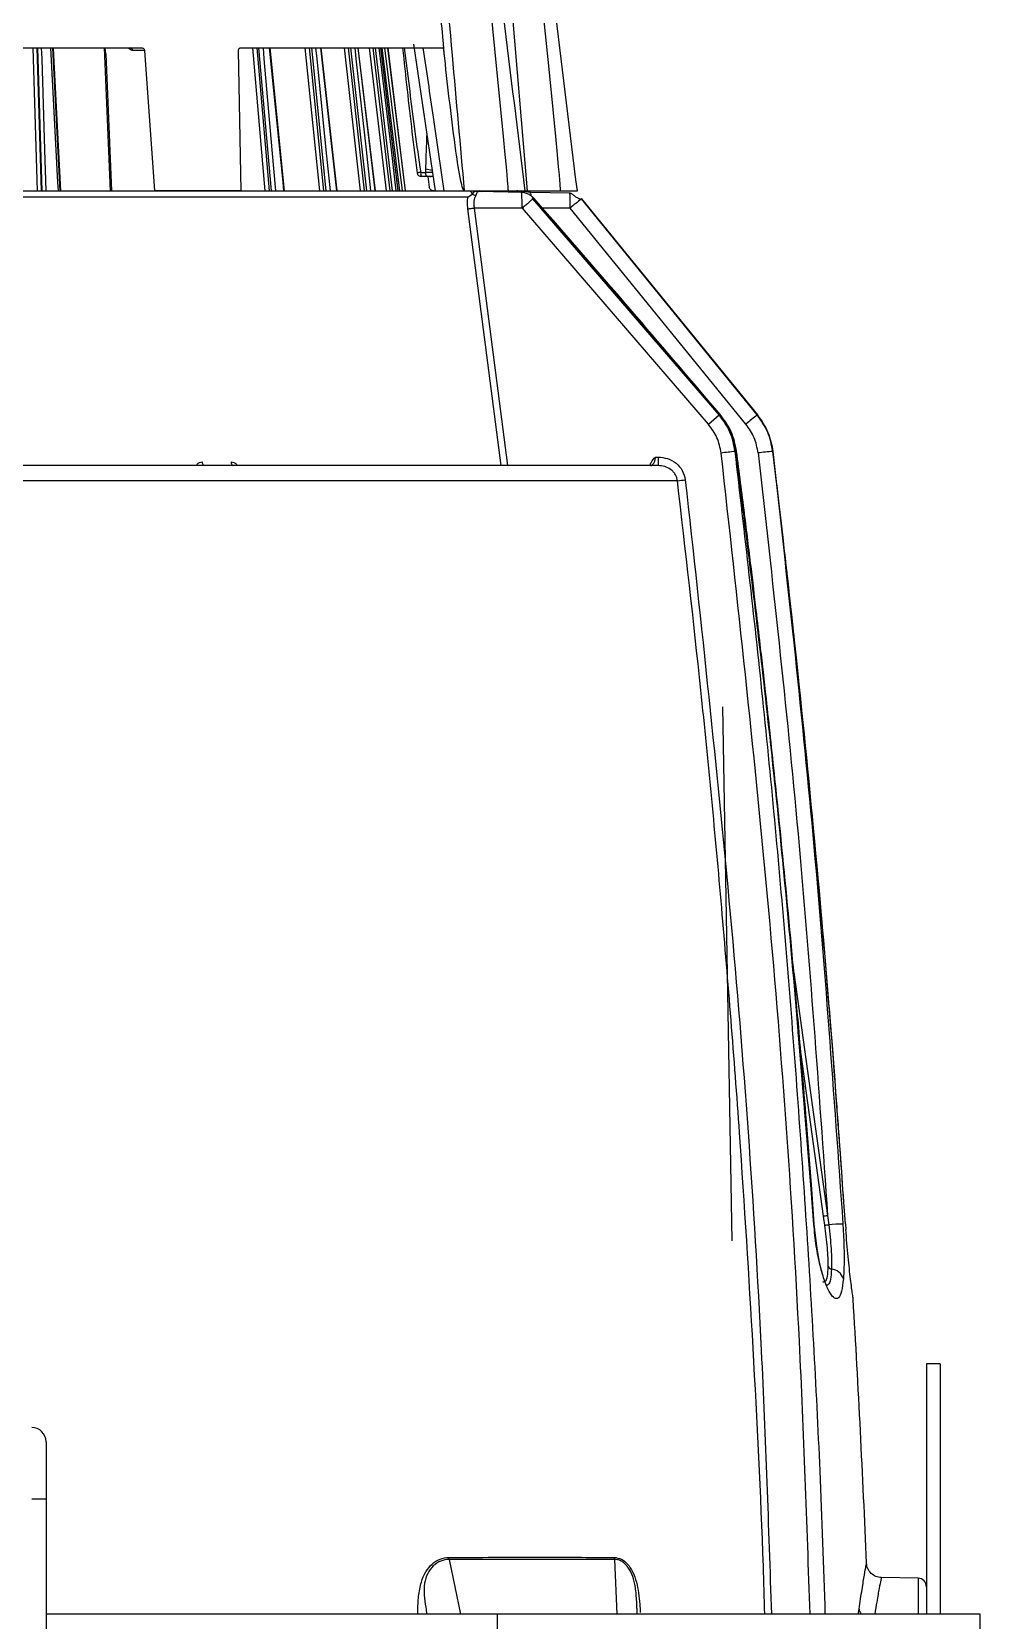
# Model space of a CAD drawing. Extents: x 7 to 113, y 1 to 87.
# Drawn here: x 49.58 to 52.9, y 76.01 to 81.56 of the extents above; entities that cross this region are included whole.
import ezdxf

# ---------------------------------------------------------------- set-up
doc = ezdxf.new("R2010")
doc.units = 0
doc.header["$MEASUREMENT"] = 0
doc.layers.add('OBJECT', color=7, linetype='CONTINUOUS')

msp = doc.modelspace()

# ---------------------------------------------------------------- linework, layer by layer
at = {"layer": 'OBJECT'}
for p, q in [((51.1772, 82.58), (51.3122, 81.0053)), ((50.9142, 81.5181), (50.99, 81.0052)), ((48.0524, 81.5053), (49.9642, 81.5053)), ((49.5998, 81.0053), (49.5841, 81.5053)), ((49.5968, 81.5053), (49.6125, 81.0053)), ((49.6157, 81.0053), (49.6, 81.5053)), ((49.6787, 81.0053), (49.6525, 81.5053)), ((49.833, 81.5053), (49.8539, 81.0053)), ((49.8379, 81.4843), (49.836, 81.5053)), ((49.8379, 81.4843), (49.8579, 81.0053)), ((49.9737, 81.4956), (49.9319, 81.4956)), ((49.9737, 81.4956), (50.0088, 81.0053)), ((50.3112, 81.0053), (50.3021, 81.4956)), ((50.3099, 81.5053), (51.0196, 81.5053)), ((50.3955, 81.0053), (50.3522, 81.5053)), ((50.3664, 81.5053), (50.4097, 81.0053)), ((50.4172, 81.0053), (50.3739, 81.5053)), ((50.4636, 81.0053), (50.413, 81.5053)), ((50.5863, 81.0053), (50.536, 81.5053)), ((50.5498, 81.5053), (50.6001, 81.0053)), ((50.6086, 81.0053), (50.5583, 81.5053)), ((50.647, 81.0053), (50.5911, 81.5053)), ((50.7291, 81.0053), (50.6734, 81.5053)), ((50.6864, 81.5053), (50.7421, 81.0053)), ((50.7514, 81.0053), (50.6957, 81.5053)), ((50.7809, 81.0053), (50.7214, 81.5053)), ((50.8196, 81.0053), (50.7602, 81.5053)), ((50.772, 81.5053), (50.8314, 81.0053)), ((50.8412, 81.0053), (50.7818, 81.5053)), ((50.8613, 81.0053), (50.7999, 81.5053)), ((50.804, 81.5053), (50.8653, 81.0053)), ((50.8753, 81.0053), (50.814, 81.5053)), ((50.8858, 81.0053), (50.8244, 81.5053)), ((50.8817, 81.5053), (50.901, 81.3536)), ((51.0234, 81.4698), (51.0196, 81.5053)), ((50.9395, 81.0701), (50.9573, 81.0701)), ((50.9573, 81.0701), (50.9574, 81.0811)), ((50.9804, 81.0701), (50.9573, 81.0701)), ((50.9795, 81.0761), (50.9574, 81.0811)), ((50.982, 81.0553), (50.9421, 81.0553)), ((50.964, 81.0553), (50.9695, 81.0185)), ((51.1044, 80.9834), (49.2184, 80.9834)), ((50.3112, 81.0053), (50.0088, 81.0053)), ((51.0207, 81.0053), (51.0917, 81.0053)), ((51.0917, 81.0053), (51.2448, 81.0053)), ((51.1044, 80.9834), (51.1197, 80.9943)), ((51.2982, 81), (51.1422, 81.0027)), ((51.3145, 81.0013), (51.2958, 81.0046)), ((51.3058, 81.0053), (51.3062, 81.0053)), ((51.3122, 81.0053), (51.3099, 81.0053)), ((51.3122, 81.0053), (51.4273, 81.0053)), ((51.3228, 80.9996), (51.3144, 81.0014)), ((51.462, 80.9971), (51.322, 80.9996)), ((51.9838, 80.2223), (51.3318, 80.9775)), ((51.9863, 80.2223), (51.3346, 80.9774)), ((51.4616, 80.9971), (51.4616, 80.9961)), ((51.4621, 80.9971), (51.462, 80.9971)), ((52.1167, 80.2223), (51.5014, 80.9773)), ((51.5015, 80.9773), (52.1172, 80.2223)), ((51.2208, 80.0453), (51.1045, 80.9426)), ((51.295, 80.9453), (51.1264, 80.9453)), ((51.1264, 80.9453), (51.2432, 80.0453)), ((51.9459, 80.19), (51.295, 80.9453)), ((51.4619, 80.9452), (51.3655, 80.9452)), ((52.077, 80.1902), (51.4619, 80.9452)), ((51.9459, 80.19), (51.9838, 80.2223)), ((51.9838, 80.2223), (51.9863, 80.2223)), ((52.1172, 80.2223), (52.1167, 80.2223)), ((51.7604, 80.0749), (51.7695, 80.0749)), ((52.0392, 80.0945), (52.0422, 80.0945)), ((52.1707, 80.0945), (52.1715, 80.0945)), ((52.1716, 80.0947), (52.1715, 80.0945)), ((51.8374, 79.9923), (49.2077, 79.9923)), ((51.9947, 79.2022), (52.0272, 77.3351)), ((52.2444, 78.2733), (52.3627, 77.4238)), ((52.3482, 77.4219), (52.2591, 78.0622)), ((52.3142, 77.3928), (52.305, 77.5156)), ((52.316, 77.3934), (52.3068, 77.516)), ((52.3527, 77.3899), (52.3482, 77.4219)), ((52.3627, 77.4238), (52.3666, 77.3917)), ((52.4248, 77.3941), (52.426, 77.3754)), ((52.7563, 76.9053), (52.7083, 76.9053)), ((52.7083, 76.9053), (52.7083, 76.0303)), ((52.7563, 76.9053), (52.7563, 76.0303)), ((49.6293, 76.6328), (49.6293, 76.4328)), ((49.6293, 76.4328), (49.5793, 76.4328)), ((49.6293, 76.4328), (49.6293, 74.5496)), ((51.0385, 76.2218), (51.0789, 76.0303)), ((51.6178, 76.2218), (51.6172, 76.2289)), ((51.6178, 76.2218), (51.6255, 76.0303)), ((52.6788, 76.1558), (52.5502, 76.1581)), ((52.6788, 76.1558), (52.6788, 76.0303)), ((51.2083, 76.0303), (49.6293, 76.0303)), ((51.2083, 74.7803), (51.2083, 76.0303)), ((52.8963, 76.0303), (51.2083, 76.0303)), ((51.6967, 76.0303), (51.6951, 76.0672)), ((52.4691, 76.0303), (52.4725, 76.0479)), ((52.8963, 74.7803), (52.8963, 76.0303))]:
    msp.add_line(p, q, dxfattribs=at)
at = {"layer": 'OBJECT', "flags": 128}
for points in [[(51.1834, 81.6435), (51.2049, 81.4313), (51.219, 81.2897), (51.2282, 81.1952), (51.2343, 81.1321), (51.2382, 81.09), (51.2407, 81.0619), (51.2424, 81.0431), (51.2434, 81.0306), (51.2441, 81.0222), (51.2445, 81.0166), (51.2447, 81.0129), (51.2448, 81.0104), (51.2449, 81.0087), (51.2449, 81.0076), (51.2449, 81.0068), (51.2449, 81.0063), (51.2449, 81.006), (51.2449, 81.0058), (51.2449, 81.0056), (51.2449, 81.0055), (51.2449, 81.0055), (51.2449, 81.0054), (51.2448, 81.0054), (51.2448, 81.0053), (51.2448, 81.0053), (51.2448, 81.0053), (51.2448, 81.0053), (51.2448, 81.0053)], [(51.3659, 81.6435), (51.3873, 81.4313), (51.4014, 81.2897), (51.4107, 81.1952), (51.4167, 81.1321), (51.4207, 81.09), (51.4232, 81.0619), (51.4248, 81.0431), (51.4259, 81.0306), (51.4265, 81.0222), (51.4269, 81.0166), (51.4272, 81.0129), (51.4273, 81.0104), (51.4274, 81.0087), (51.4274, 81.0076), (51.4274, 81.0068), (51.4274, 81.0063), (51.4274, 81.006), (51.4274, 81.0058), (51.4274, 81.0056), (51.4273, 81.0055), (51.4273, 81.0055), (51.4273, 81.0054), (51.4273, 81.0054), (51.4273, 81.0053), (51.4273, 81.0053), (51.4273, 81.0053), (51.4273, 81.0053), (51.4273, 81.0053)], [(49.6128, 81.5053), (49.6141, 81.4664), (49.624, 81.1488), (49.6285, 81.0053)], [(49.6723, 81.0053), (49.6707, 81.0354), (49.646, 81.5053)], [(49.6539, 81.5053), (49.6552, 81.48), (49.6718, 81.1624), (49.6801, 81.0053)], [(50.3881, 81.5053), (50.3915, 81.4664), (50.419, 81.1488), (50.4314, 81.0053)], [(50.4614, 81.0053), (50.4584, 81.0354), (50.4108, 81.5053)], [(50.5722, 81.5053), (50.5761, 81.4664), (50.608, 81.1488), (50.6225, 81.0053)], [(50.6458, 81.0053), (50.6424, 81.0354), (50.5898, 81.5053)], [(50.7087, 81.5053), (50.7131, 81.4664), (50.7485, 81.1488), (50.7644, 81.0053)], [(50.7804, 81.0053), (50.7768, 81.0354), (50.7208, 81.5053)], [(50.7936, 81.5053), (50.7983, 81.4664), (50.836, 81.1488), (50.853, 81.0053)], [(50.8611, 81.0053), (50.8575, 81.0354), (50.7998, 81.5053)], [(50.8243, 81.5053), (50.8291, 81.4664), (50.868, 81.1488), (50.8856, 81.0053)], [(51.3346, 80.9774), (51.3363, 80.9788), (51.3363, 80.9789)], [(51.5013, 80.9772), (51.5015, 80.9773), (51.5015, 80.9773)], [(51.9863, 80.2223), (51.9874, 80.2233), (51.9873, 80.2232)], [(52.1169, 80.2221), (52.117, 80.2222), (52.1172, 80.2223)], [(52.0422, 80.0945), (52.0444, 80.095), (52.0444, 80.0951)], [(50.183, 80.0453), (50.1817, 80.0456), (50.1804, 80.0463), (50.1793, 80.0475), (50.1782, 80.0491), (50.1773, 80.0511), (50.1766, 80.0533), (50.1761, 80.0558), (50.1758, 80.0585)], [(50.2764, 80.0585), (50.2767, 80.0558), (50.2772, 80.0533), (50.278, 80.0511), (50.2789, 80.0491), (50.2801, 80.0475), (50.2813, 80.0463), (50.2827, 80.0456), (50.2841, 80.0453)], [(52.305, 77.5156), (52.3067, 77.5159), (52.3068, 77.516)], [(52.3142, 77.3928), (52.3158, 77.3932), (52.316, 77.3934)], [(52.4248, 77.3941), (52.4247, 77.3942), (52.4246, 77.3942)], [(52.4258, 77.3763), (52.4259, 77.3762), (52.426, 77.3754)]]:
    msp.add_lwpolyline(points, dxfattribs=at)
at = {"layer": 'OBJECT'}
for centre, radius, start, end in [((49.9226, 81.496), 0.00936, 357.7642, 85.7584), ((51.0213, 80.414), 0.6611, 97.11, 98.1854), ((50.9421, 81.0703), 0.015, 187.3293, 270), ((50.9627, 81.0665), 0.0235, 171.3759, 208.4729), ((51.1049, 80.99), 0.0154, 16.2875, 82.8344), ((51.1384, 81.022), 0.0333, 235.9003, 259.2012), ((51.1432, 80.9833), 0.0221, 60.616, 80.4509), ((51.2757, 80.9809), 0.0245, 51.894, 89.9508), ((51.2903, 80.9859), 0.0194, 37.9536, 88.3661), ((51.3062, 80.9803), 0.025, 50.9144, 90), ((55.4838, 76.0333), 6.3484, 128.85122, 129.31111), ((55.8865, 75.5264), 6.0219, 128.75676, 129.24243), ((52.1913, 80.0676), 0.4219, 179.0057, 183.0232), ((52.2227, 78.2312), 1.8723, 95.6267, 97.129), ((52.253, 79.0541), 1.0437, 94.5225, 97.3346), ((51.726, 81.1206), 1.1338, 275.6388, 277.0377), ((52.3154, 77.7417), 0.3214, 275.862, 278.4629), ((52.3119, 77.7639), 0.3762, 276.2276, 278.368), ((52.4369, 76.4458), 0.9485, 91.2658, 94.2479), ((52.3772, 77.2503), 0.0137, 201.5178, 265.6442), ((52.3711, 77.1883), 0.0486, 16.7645, 84.0448), ((1.8823, 74.1053), 50.66, 2.37923, 3.42528), ((49.5793, 76.6328), 0.05, 0, 90), ((52.6783, 76.1258), 0.03, 0, 89), ((52.5114, 76.0538), 0.0394, 188.6674, 216.6022)]:
    msp.add_arc(centre, radius, start, end, dxfattribs=at)
for points, knots in [([(51.3048, 81.0053), (51.2544, 81.4153), (51.199, 81.8662), (51.1387, 82.3581), (51.1235, 82.4811), (51.1089, 82.6041), (51.0975, 82.6859), (51.0917, 82.7267)], [0, 0, 0, 0, 0.71433, 0.785763, 0.857196, 0.928629, 1, 1, 1, 1]), ([(51.4873, 81.0053), (51.4369, 81.4153), (51.3815, 81.8662), (51.3212, 82.3581), (51.3059, 82.4811), (51.2915, 82.6036), (51.2801, 82.6849), (51.2744, 82.7253)], [0, 0, 0, 0, 0.71491, 0.786401, 0.857892, 0.929384, 1, 1, 1, 1]), ([(51.0234, 81.4698), (51.0217, 81.4897), (51.0128, 81.5893), (50.9797, 81.9587), (50.9484, 82.3081), (50.9242, 82.5779)], [0, 0, 0, 0, 0.0539192, 0.2695963, 1, 1, 1, 1]), ([(50.9506, 82.58), (50.9835, 82.2131), (51.0307, 81.6882), (51.0776, 81.1633), (51.0917, 81.0053)], [0, 0, 0, 0, 0.699038, 1, 1, 1, 1]), ([(49.9319, 81.4956), (49.9313, 81.4957), (49.9283, 81.4959), (49.9236, 81.4982), (49.9203, 81.5032), (49.9188, 81.5053)], [0, 0, 0, 0, 0.14162, 0.62592, 1, 1, 1, 1]), ([(49.9642, 81.5053), (49.9653, 81.5052), (49.9673, 81.505), (49.9701, 81.5033), (49.9723, 81.5007), (49.9735, 81.498), (49.9737, 81.4962), (49.9737, 81.4956)], [0, 0, 0, 0, 0.219651, 0.439261, 0.659735, 0.880539, 1, 1, 1, 1]), ([(50.3021, 81.4956), (50.3021, 81.4968), (50.3023, 81.499), (50.3037, 81.502), (50.3057, 81.5041), (50.3079, 81.5052), (50.3094, 81.5053), (50.3099, 81.5053)], [0, 0, 0, 0, 0.219744, 0.439446, 0.659967, 0.880756, 1, 1, 1, 1]), ([(50.928, 81.0685), (50.922, 81.116), (50.9036, 81.2616), (50.8878, 81.4073), (50.8772, 81.5053)], [0, 0, 0, 0, 0.326626, 1, 1, 1, 1]), ([(50.9473, 81.5053), (50.9592, 81.4244), (50.9838, 81.2578), (51.0082, 81.0911), (51.0207, 81.0053)], [0, 0, 0, 0, 0.485511, 1, 1, 1, 1]), ([(51.0917, 81.0053), (51.0915, 81.0053), (51.0912, 81.0054), (51.0904, 81.0059), (51.0886, 81.0084), (51.0846, 81.0195), (51.0744, 81.0648), (51.0516, 81.2171), (51.0356, 81.361), (51.0234, 81.4698)], [0, 0, 0, 0, 0.000975, 0.002308, 0.005825, 0.020094, 0.076658, 0.30233, 1, 1, 1, 1]), ([(50.901, 81.3536), (50.9068, 81.3067), (50.9185, 81.2121), (50.9325, 81.1176), (50.9395, 81.0701)], [0, 0, 0, 0, 0.496841, 1, 1, 1, 1]), ([(50.9574, 81.0811), (50.9579, 81.0951), (50.9592, 81.1341), (50.9606, 81.1731), (50.9615, 81.1982)], [0, 0, 0, 0, 0.358624, 1, 1, 1, 1]), ([(50.982, 81.0553), (50.9745, 81.0549), (50.9659, 81.0543), (50.9606, 81.0571), (50.9593, 81.0584), (50.9587, 81.0595), (50.9579, 81.062), (50.9574, 81.065), (50.9573, 81.0684), (50.9573, 81.0701)], [0, 0, 0, 0, 0.534132, 0.614456, 0.629826, 0.744516, 0.748556, 0.874992, 1, 1, 1, 1]), ([(50.9864, 81.0053), (50.9843, 81.0055), (50.98, 81.0059), (50.9745, 81.0091), (50.9707, 81.0135), (50.9698, 81.017), (50.9695, 81.0185)], [0, 0, 0, 0, 0.271987, 0.544501, 0.799134, 1, 1, 1, 1]), ([(49.2162, 81.0053), (49.3116, 81.0053), (49.505, 81.0053), (49.7889, 81.0053), (50.0648, 81.0053), (50.3247, 81.0053), (50.5618, 81.0053), (50.7697, 81.0053), (50.9471, 81.0053), (51.0374, 81.0053), (51.082, 81.0053)], [0, 0, 0, 0, 0.12133, 0.245752, 0.372325, 0.5, 0.627675, 0.754247, 0.87867, 1, 1, 1, 1]), ([(51.1045, 80.9426), (51.1038, 80.9498), (51.1024, 80.9641), (51.1037, 80.9769), (51.1044, 80.9834)], [0, 0, 0, 0, 0.499406, 1, 1, 1, 1]), ([(51.1197, 80.9943), (51.1216, 80.9967), (51.125, 81.0008), (51.1295, 81.0038), (51.1349, 81.0051), (51.1395, 81.003), (51.1407, 81.0025)], [0, 0, 0, 0, 0.267191, 0.480523, 0.863716, 1, 1, 1, 1]), ([(51.1322, 80.9892), (51.1307, 80.9864), (51.1278, 80.9809), (51.1254, 80.97), (51.1246, 80.958), (51.1258, 80.9495), (51.1264, 80.9453)], [0, 0, 0, 0, 0.258471, 0.498713, 0.749506, 1, 1, 1, 1]), ([(51.1422, 81.0025), (51.1409, 81.0026), (51.1373, 81.0028), (51.1364, 81.0007), (51.1356, 80.9962), (51.1333, 80.9915), (51.1322, 80.9892)], [0, 0, 0, 0, 0.145388, 0.429721, 0.714567, 1, 1, 1, 1]), ([(51.1489, 81.0026), (51.1487, 81.0027), (51.1475, 81.0034), (51.1463, 81.0038), (51.1454, 81.0041)], [0, 0, 0, 0, 0.2140655, 1, 1, 1, 1]), ([(51.2448, 81.0053), (51.251, 81.0053), (51.264, 81.0053), (51.2817, 81.0053), (51.2957, 81.0053), (51.3036, 81.0053), (51.3044, 81.0053), (51.3048, 81.0053)], [0, 0, 0, 0, 0.19834, 0.412973, 0.627088, 0.843128, 1, 1, 1, 1]), ([(51.295, 80.9453), (51.295, 80.9453), (51.295, 80.9453), (51.295, 80.9455), (51.2949, 80.946), (51.2949, 80.9478), (51.2946, 80.9548), (51.2941, 80.9683), (51.2934, 80.9852), (51.2933, 80.9966), (51.2934, 81.0015), (51.2936, 81.0001), (51.2936, 81.0001)], [0, 0, 0, 0, 0.0005848, 0.0016321, 0.0051281, 0.0177092, 0.0652155, 0.2490701, 0.4991134, 0.7483755, 0.9995494, 1, 1, 1, 1]), ([(51.3363, 80.9789), (51.3339, 80.9812), (51.3288, 80.9862), (51.32, 80.9917), (51.3124, 80.9954), (51.3038, 80.9989), (51.2977, 80.9996), (51.2935, 81.0001)], [0, 0, 0, 0, 0.215617, 0.447235, 0.571796, 0.704529, 1, 1, 1, 1]), ([(51.2936, 81.0053), (51.2965, 81.0052), (51.2998, 81.0051), (51.3027, 81.0034), (51.3031, 81.0031)], [0, 0, 0, 0, 0.8551695, 1, 1, 1, 1]), ([(51.3318, 80.9775), (51.3303, 80.9762), (51.3271, 80.9735), (51.3182, 80.9656), (51.3072, 80.9559), (51.299, 80.9488), (51.295, 80.9453)], [0, 0, 0, 0, 0.243823, 0.5, 0.756179, 1, 1, 1, 1]), ([(51.3228, 80.9996), (51.3225, 80.9994), (51.3218, 80.9991), (51.3239, 80.9963), (51.3244, 80.9915), (51.3247, 80.9884)], [0, 0, 0, 0, 0.24941, 0.500739, 1, 1, 1, 1]), ([(51.3318, 80.9775), (51.3314, 80.978), (51.3309, 80.9786), (51.3305, 80.9793), (51.3302, 80.9798), (51.3301, 80.9802), (51.3301, 80.9805), (51.3304, 80.9806), (51.3308, 80.9806), (51.3315, 80.9802), (51.3326, 80.9794), (51.3336, 80.9785), (51.3343, 80.9777), (51.3346, 80.9774)], [0, 0, 0, 0, 0.133104, 0.191567, 0.248259, 0.311452, 0.370761, 0.432305, 0.501531, 0.620748, 0.7521, 0.8756, 1, 1, 1, 1]), ([(51.9873, 80.2232), (51.8898, 80.3377), (51.6742, 80.5908), (51.4559, 80.8416), (51.3363, 80.9789)], [0, 0, 0, 0, 0.4524511, 1, 1, 1, 1]), ([(51.4273, 81.0053), (51.4335, 81.0053), (51.4464, 81.0053), (51.4642, 81.0053), (51.4782, 81.0053), (51.4861, 81.0053), (51.4869, 81.0053), (51.4873, 81.0053)], [0, 0, 0, 0, 0.19834, 0.412972, 0.627088, 0.843128, 1, 1, 1, 1]), ([(51.4994, 80.9756), (51.4981, 80.9761), (51.4955, 80.9769), (51.4902, 80.9792), (51.4847, 80.9823), (51.4793, 80.9858), (51.4742, 80.9897), (51.4696, 80.9934), (51.4653, 80.9964), (51.4629, 80.9969), (51.4616, 80.9971)], [0, 0, 0, 0, 0.1129582, 0.2178646, 0.3179946, 0.4198062, 0.5312766, 0.6616375, 0.8169536, 1, 1, 1, 1]), ([(51.4619, 80.9452), (51.4618, 80.9492), (51.4618, 80.9571), (51.4617, 80.968), (51.4617, 80.9774), (51.4617, 80.9872), (51.4616, 80.9954), (51.4616, 80.9966), (51.4616, 80.9971)], [0, 0, 0, 0, 0.147789, 0.28914, 0.42404, 0.552485, 0.789019, 1, 1, 1, 1]), ([(51.5014, 80.9773), (51.5014, 80.9774), (51.5013, 80.9774), (51.5013, 80.9775), (51.5012, 80.9776), (51.5012, 80.9776), (51.5012, 80.9777), (51.5012, 80.9777), (51.5012, 80.9777), (51.5012, 80.9777), (51.5012, 80.9776), (51.5013, 80.9776), (51.5014, 80.9775), (51.5015, 80.9774), (51.5015, 80.9773)], [0, 0, 0, 0, 0.156108, 0.22009, 0.277027, 0.329475, 0.381608, 0.436318, 0.497329, 0.61508, 0.669958, 0.725281, 0.84818, 1, 1, 1, 1]), ([(51.1045, 80.9426), (51.1056, 80.9427), (51.1079, 80.943), (51.1133, 80.9436), (51.1196, 80.9444), (51.1242, 80.945), (51.1264, 80.9453)], [0, 0, 0, 0, 0.245198, 0.500042, 0.75487, 1, 1, 1, 1]), ([(51.9904, 80.0891), (51.9867, 80.1075), (51.9793, 80.1444), (51.957, 80.1748), (51.9459, 80.19)], [0, 0, 0, 0, 0.498504, 1, 1, 1, 1]), ([(52.0392, 80.0945), (52.0347, 80.1175), (52.0255, 80.1642), (51.9978, 80.2028), (51.9838, 80.2223)], [0, 0, 0, 0, 0.493197, 1, 1, 1, 1]), ([(52.0422, 80.0945), (52.0376, 80.1174), (52.0282, 80.164), (52.0004, 80.2027), (51.9863, 80.2223)], [0, 0, 0, 0, 0.490951, 1, 1, 1, 1]), ([(52.0444, 80.0951), (52.0395, 80.1187), (52.0298, 80.1655), (52.0014, 80.204), (51.9873, 80.2232)], [0, 0, 0, 0, 0.502857, 1, 1, 1, 1]), ([(52.1197, 80.0892), (52.1162, 80.1075), (52.1092, 80.1442), (52.0877, 80.1748), (52.077, 80.1902)], [0, 0, 0, 0, 0.498431, 1, 1, 1, 1]), ([(52.1707, 80.0945), (52.1663, 80.1176), (52.1573, 80.164), (52.1303, 80.2028), (52.1167, 80.2223)], [0, 0, 0, 0, 0.496594, 1, 1, 1, 1]), ([(52.1172, 80.2223), (52.1311, 80.2025), (52.1581, 80.1636), (52.1671, 80.1172), (52.1715, 80.0945)], [0, 0, 0, 0, 0.511471, 1, 1, 1, 1]), ([(51.7426, 80.0453), (51.7447, 80.0457), (51.7489, 80.0465), (51.7537, 80.0517), (51.7569, 80.0577), (51.7587, 80.0632), (51.7599, 80.069), (51.7602, 80.0729), (51.7604, 80.0749)], [0, 0, 0, 0, 0.250064, 0.499105, 0.634955, 0.762997, 0.884268, 1, 1, 1, 1]), ([(51.7433, 80.0518), (51.7443, 80.0538), (51.7486, 80.0624), (51.7552, 80.0694), (51.7604, 80.0749)], [0, 0, 0, 0, 0.2272509, 1, 1, 1, 1]), ([(51.7695, 80.0749), (51.7808, 80.0738), (51.8035, 80.0717), (51.8335, 80.0545), (51.8568, 80.0286), (51.8622, 80.0065), (51.8649, 79.9954)], [0, 0, 0, 0, 0.250172, 0.500067, 0.749913, 1, 1, 1, 1]), ([(52.3012, 76.0303), (52.2904, 76.3479), (52.2617, 77.1853), (52.1618, 78.5395), (52.0475, 79.5728), (51.9904, 80.0891)], [0, 0, 0, 0, 0.2340899, 0.6172953, 1, 1, 1, 1]), ([(52.3545, 76.0303), (52.3489, 76.1972), (52.3332, 76.6616), (52.2889, 77.4278), (52.2227, 78.3276), (52.1405, 79.2184), (52.0725, 79.8064), (52.0392, 80.0945)], [0, 0, 0, 0, 0.122834, 0.341899, 0.564511, 0.786623, 1, 1, 1, 1]), ([(52.305, 77.5156), (52.2807, 77.8186), (52.2334, 78.4086), (52.1449, 79.2684), (52.0758, 79.8244), (52.0422, 80.0945)], [0, 0, 0, 0, 0.351668, 0.685, 1, 1, 1, 1]), ([(52.3068, 77.516), (52.3008, 77.5951), (52.29, 77.7368), (52.2747, 77.925), (52.2623, 78.0715), (52.2516, 78.1933), (52.2311, 78.4222), (52.2033, 78.7115), (52.1678, 79.0528), (52.144, 79.2701), (52.1258, 79.4297), (52.1118, 79.5501), (52.0936, 79.7029), (52.0709, 79.8882), (52.0537, 80.0225), (52.0444, 80.0951)], [0, 0, 0, 0, 0.091688, 0.164513, 0.21848, 0.261781, 0.305976, 0.484375, 0.598107, 0.70305, 0.737316, 0.783983, 0.843317, 0.915321, 1, 1, 1, 1]), ([(52.1197, 80.0892), (52.1691, 79.6457), (52.2679, 78.7589), (52.3311, 77.8688), (52.3627, 77.4238)], [0, 0, 0, 0, 0.500069, 1, 1, 1, 1]), ([(52.1707, 80.0945), (52.2204, 79.6483), (52.3204, 78.7498), (52.3839, 77.848), (52.4159, 77.3941)], [0, 0, 0, 0, 0.49662, 1, 1, 1, 1]), ([(52.4248, 77.3941), (52.4075, 77.638), (52.3739, 78.1134), (52.3119, 78.8073), (52.2456, 79.4637), (52.1957, 79.8883), (52.1715, 80.0945)], [0, 0, 0, 0, 0.27038, 0.527173, 0.77038, 1, 1, 1, 1]), ([(51.77, 80.0453), (51.7362, 80.0453), (51.668, 80.0453), (51.5356, 80.0453), (51.3799, 80.0453), (51.1997, 80.0453), (50.997, 80.0453), (50.7745, 80.0453), (50.5351, 80.0453), (50.282, 80.0453), (50.0196, 80.0453), (49.7517, 80.0453), (49.482, 80.0453), (49.3005, 80.0453), (49.2105, 80.0453)], [0, 0, 0, 0, 0.080321, 0.16194, 0.244772, 0.329378, 0.414487, 0.5, 0.585518, 0.670628, 0.755228, 0.838065, 0.919682, 1, 1, 1, 1]), ([(50.1555, 80.0453), (50.1563, 80.0469), (50.1586, 80.0518), (50.1659, 80.0571), (50.1725, 80.058), (50.1758, 80.0585)], [0, 0, 0, 0, 0.195054, 0.596529, 1, 1, 1, 1]), ([(50.2764, 80.0585), (50.2797, 80.058), (50.2862, 80.0571), (50.2939, 80.0518), (50.2967, 80.0469), (50.2976, 80.0453)], [0, 0, 0, 0, 0.402368, 0.804444, 1, 1, 1, 1]), ([(51.7426, 80.0522), (51.7425, 80.0516), (51.7421, 80.0494), (51.7426, 80.0486), (51.7429, 80.0481)], [0, 0, 0, 0, 0.2921, 1, 1, 1, 1]), ([(51.8374, 79.9923), (51.8367, 79.9959), (51.8353, 80.0033), (51.8303, 80.0137), (51.8231, 80.0235), (51.8112, 80.0341), (51.7932, 80.0434), (51.7778, 80.0447), (51.77, 80.0453)], [0, 0, 0, 0, 0.1169065, 0.238658, 0.3663335, 0.5008519, 0.7502482, 1, 1, 1, 1]), ([(52.4191, 77.4708), (52.4152, 77.528), (52.4068, 77.6509), (52.3941, 77.8224), (52.3824, 77.9757), (52.3722, 78.1032), (52.3526, 78.3429), (52.3259, 78.6458), (52.2916, 79.0032), (52.2684, 79.2307), (52.2507, 79.3979), (52.2371, 79.524), (52.2194, 79.6839), (52.1994, 79.8592), (52.1848, 79.981), (52.1779, 80.0383)], [0, 0, 0, 0, 0.0667, 0.143295, 0.200055, 0.245598, 0.29208, 0.479715, 0.599336, 0.709711, 0.745752, 0.794836, 0.857243, 0.932974, 1, 1, 1, 1]), ([(52.143, 76.0303), (52.1414, 76.086), (52.1322, 76.3962), (52.1035, 76.9571), (52.056, 77.7248), (51.9948, 78.4915), (51.9227, 79.2516), (51.8655, 79.7483), (51.8374, 79.9923)], [0, 0, 0, 0, 0.042071, 0.234186, 0.423825, 0.622605, 0.814662, 1, 1, 1, 1]), ([(51.8649, 79.9954), (51.9203, 79.4895), (52.0313, 78.477), (52.128, 77.1541), (52.1557, 76.3375), (52.1661, 76.0303)], [0, 0, 0, 0, 0.383775, 0.768218, 1, 1, 1, 1]), ([(52.4177, 77.2023), (52.4158, 77.1866), (52.412, 77.1552), (52.4012, 77.1331), (52.387, 77.1315), (52.3703, 77.1514), (52.3526, 77.1907), (52.336, 77.2466), (52.3219, 77.3155), (52.3168, 77.367), (52.3142, 77.3928)], [0, 0, 0, 0, 0.124845, 0.24983, 0.374893, 0.499993, 0.625063, 0.749967, 0.874601, 1, 1, 1, 1]), ([(52.3437, 77.2243), (52.3406, 77.2359), (52.3338, 77.262), (52.3231, 77.3195), (52.3185, 77.3676), (52.316, 77.3934)], [0, 0, 0, 0, 0.272966, 0.610723, 1, 1, 1, 1]), ([(52.3645, 77.2452), (52.3644, 77.2551), (52.3643, 77.2748), (52.3618, 77.3107), (52.3581, 77.3494), (52.3545, 77.3764), (52.3527, 77.3899)], [0, 0, 0, 0, 0.249435, 0.499655, 0.748628, 1, 1, 1, 1]), ([(52.3666, 77.3917), (52.3683, 77.3771), (52.3715, 77.3481), (52.3747, 77.3066), (52.3766, 77.2682), (52.3763, 77.2471), (52.3762, 77.2366)], [0, 0, 0, 0, 0.251653, 0.500767, 0.75093, 1, 1, 1, 1]), ([(52.4159, 77.3941), (52.417, 77.376), (52.419, 77.3399), (52.4203, 77.2884), (52.4202, 77.241), (52.4185, 77.2152), (52.4177, 77.2023)], [0, 0, 0, 0, 0.250785, 0.500021, 0.750018, 1, 1, 1, 1]), ([(52.4518, 77.1321), (52.4513, 77.1356), (52.4503, 77.1427), (52.4431, 77.1975), (52.434, 77.277), (52.4287, 77.3426), (52.426, 77.3754)], [0, 0, 0, 0, 0.24993, 0.499886, 0.749919, 1, 1, 1, 1]), ([(52.3444, 77.1931), (52.3481, 77.1922), (52.3557, 77.1905), (52.3627, 77.2087), (52.3639, 77.233), (52.3645, 77.2452)], [0, 0, 0, 0, 0.331197, 0.664785, 1, 1, 1, 1]), ([(52.3762, 77.2366), (52.3753, 77.2236), (52.3735, 77.1977), (52.3659, 77.1789), (52.3583, 77.1804), (52.3546, 77.1812)], [0, 0, 0, 0, 0.345648, 0.688637, 1, 1, 1, 1]), ([(52.4518, 77.1321), (52.4517, 77.1345), (52.4515, 77.1371), (52.4508, 77.1395), (52.4508, 77.1397)], [0, 0, 0, 0, 0.942991, 1, 1, 1, 1]), ([(50.9296, 76.0303), (50.9295, 76.034), (50.9293, 76.0548), (50.9315, 76.0927), (50.9393, 76.1398), (50.9557, 76.1788), (50.9785, 76.2065), (51.0067, 76.2249), (51.0276, 76.2276), (51.0381, 76.2289)], [0, 0, 0, 0, 0.04088, 0.227855, 0.418299, 0.567523, 0.70923, 0.854708, 1, 1, 1, 1]), ([(51.0385, 76.2218), (51.0287, 76.2206), (51.0091, 76.2183), (50.9826, 76.2004), (50.9624, 76.1732), (50.951, 76.137), (50.9507, 76.0962), (50.9559, 76.0603), (50.9599, 76.0383), (50.9613, 76.0303)], [0, 0, 0, 0, 0.144324, 0.289179, 0.432802, 0.576444, 0.739188, 0.905895, 1, 1, 1, 1]), ([(51.0381, 76.2289), (51.1436, 76.2289), (51.3546, 76.229), (51.5297, 76.2289), (51.6172, 76.2289)], [0, 0, 0, 0, 0.500003, 1, 1, 1, 1]), ([(51.0385, 76.2218), (51.0384, 76.223), (51.0382, 76.2253), (51.0381, 76.2277), (51.0381, 76.2289)], [0, 0, 0, 0, 0.500001, 1, 1, 1, 1]), ([(51.6178, 76.2218), (51.5303, 76.2218), (51.3552, 76.2217), (51.1441, 76.2218), (51.0385, 76.2218)], [0, 0, 0, 0, 0.499779, 1, 1, 1, 1]), ([(51.6172, 76.2289), (51.6253, 76.2275), (51.6417, 76.2249), (51.6637, 76.2063), (51.6819, 76.1787), (51.6985, 76.1316), (51.7052, 76.0818), (51.7068, 76.0457), (51.7072, 76.0361)], [0, 0, 0, 0, 0.1485384, 0.2973314, 0.4426807, 0.5947068, 0.8912692, 1, 1, 1, 1]), ([(51.6968, 76.0348), (51.6967, 76.0353), (51.696, 76.0526), (51.6944, 76.086), (51.6902, 76.1324), (51.6807, 76.1653), (51.6707, 76.1854), (51.6621, 76.1977), (51.6519, 76.2083), (51.6407, 76.2162), (51.6288, 76.2211), (51.6211, 76.2216), (51.6178, 76.2218)], [0, 0, 0, 0, 0.006458, 0.207905, 0.402317, 0.551724, 0.61962, 0.701526, 0.767547, 0.850845, 0.935398, 1, 1, 1, 1]), ([(52.4725, 76.0479), (52.4761, 76.0721), (52.4833, 76.1204), (52.4917, 76.1699), (52.4975, 76.2024), (52.4983, 76.2064), (52.4987, 76.2084)], [0, 0, 0, 0, 0.250229, 0.500882, 0.749824, 1, 1, 1, 1]), ([(52.5502, 76.1581), (52.5438, 76.1589), (52.5306, 76.1605), (52.5136, 76.1721), (52.5016, 76.1889), (52.4996, 76.2021), (52.4987, 76.2084)], [0, 0, 0, 0, 0.240853, 0.499999, 0.759144, 1, 1, 1, 1]), ([(52.5502, 76.158), (52.5498, 76.1563), (52.5491, 76.1527), (52.5432, 76.1224), (52.5356, 76.0821), (52.5296, 76.045), (52.5272, 76.0303)], [0, 0, 0, 0, 0.267171, 0.546239, 0.821091, 1, 1, 1, 1])]:
    msp.add_open_spline(points, degree=3, knots=knots, dxfattribs=at)

doc.saveas('drawing.dxf')
